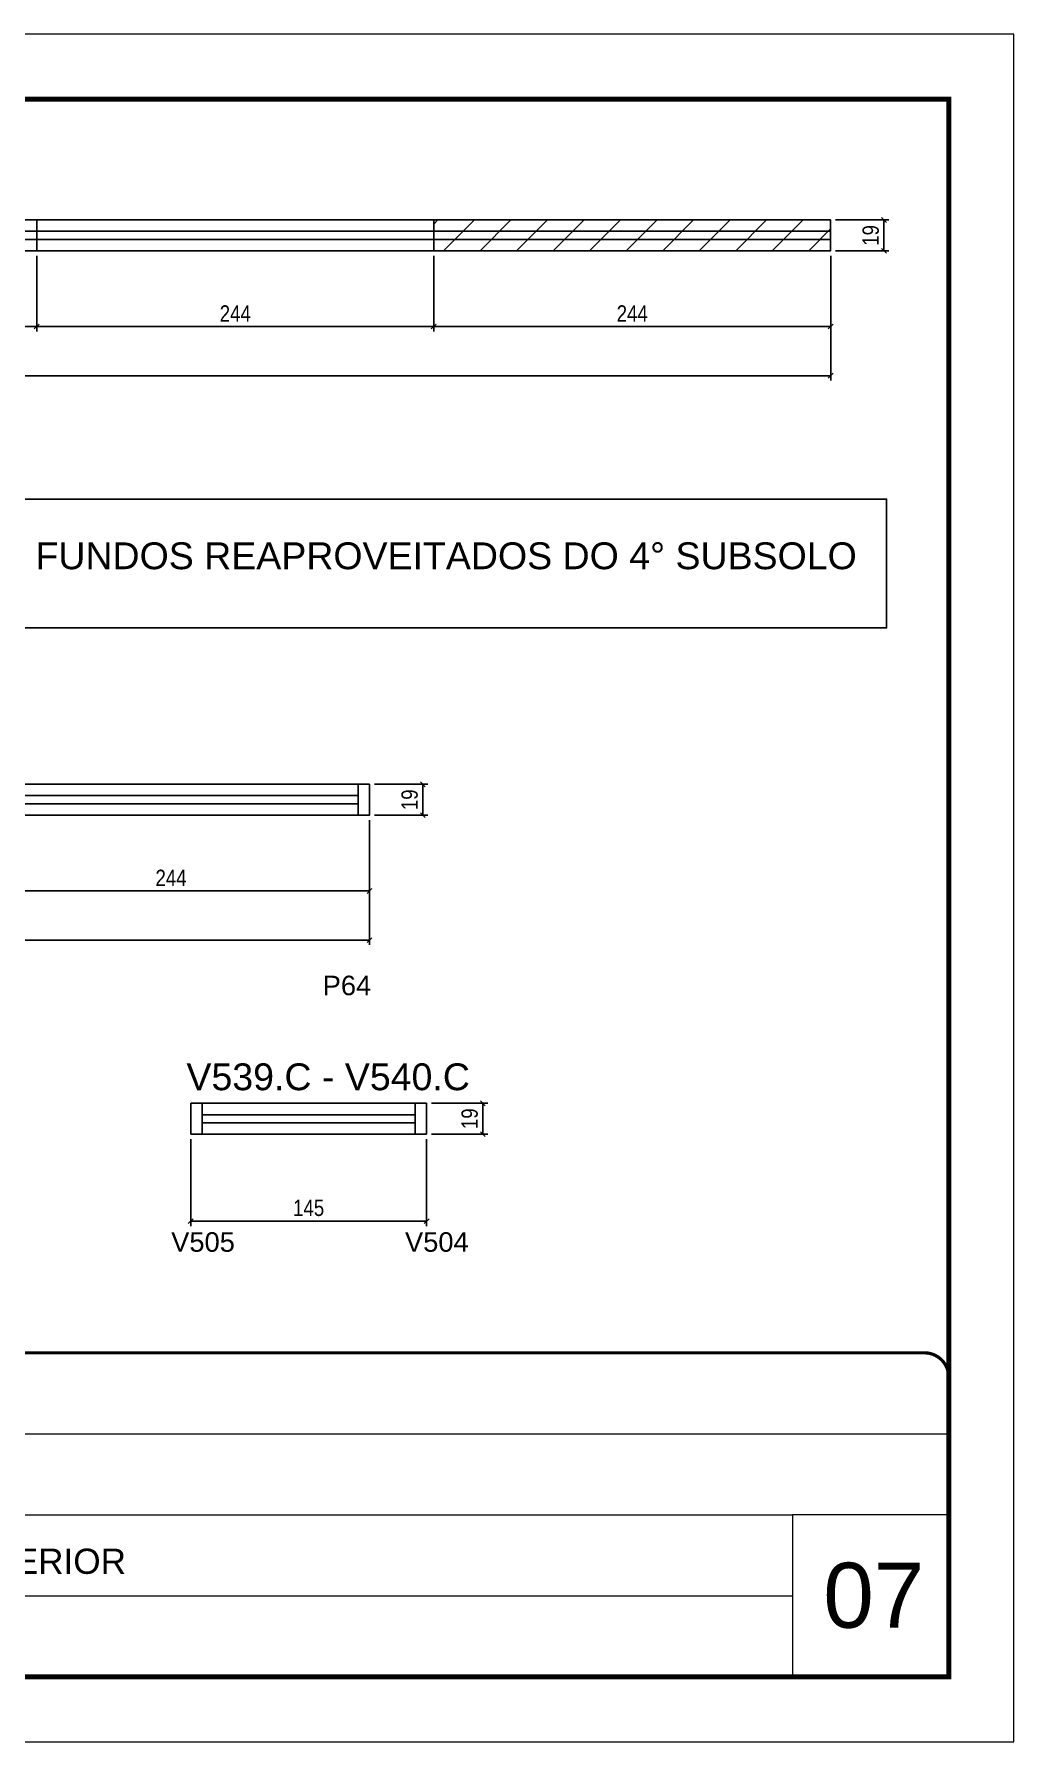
# Model space of a CAD drawing. Extents: x 1959 to 8212, y 2537 to 4735.
# Drawn here: x 6025 to 6627, y 2537 to 3587 of the extents above; entities that cross this region are included whole.
import ezdxf

# ---------------------------------------------------------------- set-up
doc = ezdxf.new("R2010")
doc.units = 0
doc.linetypes.add('CONTINUO', pattern=[0])
doc.linetypes.add('DASHED', pattern=[0.75, 0.5, -0.25])
for name, color, linetype in [('5', 5, 'Continuous'), ('COTA', 241, 'Continuous'), ('NOMENCLATURA', 7, 'Continuous'), ('Painéis', 200, 'Continuous'), ('SARR_2.2x7', 40, 'Continuous')]:
    doc.layers.add(name, color=color, linetype=linetype)
for name, color, linetype, lineweight in [('CARIMBO', 255, 'Continuous', 9), ('Folhas', 255, 'Continuous', 9), ('REAPROVEITAMENTO', 251, 'Continuous', 9), ('SARRAFO DE PRESSAO', 251, 'DASHED', 9)]:
    doc.layers.add(name, color=color, linetype=linetype, lineweight=lineweight)
doc.styles.add('ARIAL', font='arial.ttf')
doc.styles.add('COTA TECNICA', font='techl___.ttf', dxfattribs={"height": 10})
doc.styles.add('COTA TECNICA-50', font='techl___.ttf', dxfattribs={"height": 10})
doc.styles.get("Standard").update_dxf_attribs({"font": 'arial.ttf'})
doc.dimstyles.new('COTA PAINEL-50', dxfattribs={"dimtxt": 10, "dimasz": 3, "dimexe": 3, "dimexo": 3, "dimgap": 3, "dimtad": 1, "dimdec": 1, "dimzin": 12, "dimdsep": 46, "dimtxsty": 'COTA TECNICA-50', "dimblk1": 'OBLIQUE', "dimblk2": 'OBLIQUE', "dimsah": 1, "dimcen": 0.9, "dimclrd": 4, "dimclre": 4, "dimclrt": 240, "dimadec": 1, "dimazin": 3, "dimtfac": 1, "dimtdec": 1, "dimtmove": 0, "dimatfit": 3, "dimfxl": 1, "dimtolj": 1, "dimtzin": 12, "dimarcsym": 0})
doc.dimstyles.new('PAINEL', dxfattribs={"dimtxt": 10, "dimasz": 3, "dimexe": 3, "dimexo": 3, "dimgap": 3, "dimtad": 1, "dimdec": 1, "dimzin": 12, "dimdsep": 46, "dimtxsty": 'COTA TECNICA', "dimblk1": 'OBLIQUE', "dimblk2": 'OBLIQUE', "dimsah": 1, "dimcen": 0.9, "dimclrd": 4, "dimclre": 4, "dimclrt": 240, "dimadec": 1, "dimazin": 3, "dimtfac": 1, "dimtdec": 1, "dimtmove": 0, "dimatfit": 3, "dimfxl": 1, "dimtolj": 1, "dimtzin": 12, "dimarcsym": 0})

# ---------------------------------------------------------------- blocks, each defined once
blk = doc.blocks.new('9999999999')
at = {"color": 30, "linetype": 'CONTINUO'}
for p, q in [((98564.6, 34379.6), (99584, 34379.6)), ((98564.6, 34329.8), (99488, 34329.8)), ((99584, 34329.8), (99488, 34329.8)), ((99488, 34329.8), (99488, 34230.2)), ((98564.6, 34280), (99488, 34280))]:
    blk.add_line(p, q, dxfattribs=at)
at = {"color": 30, "linetype": 'CONTINUO', "const_width": 2}
blk.add_lwpolyline([(99584, 34230.2), (99584, 34414.4, 0.414214), (99569, 34429.4), (98229, 34429.4, 0.414214), (98214, 34414.4), (98214, 34245.2, 0.414214), (98229, 34230.2), (99584, 34230.2)], format="xyb", dxfattribs=at)
at = {"layer": 'Folhas'}
blk.add_lwpolyline([(98139, 34190.2), (99624, 34190.2), (99624, 35240.2), (98139, 35240.2)], close=True, dxfattribs=at)
at = {"layer": 'Folhas', "color": 30, "const_width": 3}
blk.add_lwpolyline([(98214, 34230.2), (99584, 34230.2), (99584, 35200.2), (98214, 35200.2)], close=True, dxfattribs=at)
at = {"color": 7, "linetype": 'Continuous', "ltscale": 5, "style": 'ARIAL'}
blk.add_text('1° SUBSOLO INFERIOR', height=15.483, dxfattribs=at).set_placement((98837.7, 34293.5))
blk = doc.blocks.new('_Oblique')
at = {"color": 0, "linetype": 'ByBlock', "lineweight": -2}
blk.add_line((-0.5, -0.5), (0.5, 0.5), dxfattribs=at)
blk = doc.blocks.new('*D30')
at = {"layer": 'COTA', "color": 4, "linetype": 'ByBlock', "lineweight": -2, "transparency": 16777216}
for p, q in [((6270.7, 3450.4), (6270.7, 3403.9)), ((6514.7, 3450.4), (6514.7, 3403.9)), ((6270.7, 3406.9), (6514.7, 3406.9))]:
    blk.add_line(p, q, dxfattribs=at)
at = {"layer": 'Defpoints', "color": 0, "linetype": 'ByBlock', "transparency": 16777216}
for p in [(6270.7, 3453.4), (6514.7, 3453.4), (6514.7, 3406.9)]:
    blk.add_point(p, dxfattribs=at)
at = {"layer": 'COTA', "color": 4, "linetype": 'ByBlock', "lineweight": -2, "transparency": 16777216, "xscale": 3, "yscale": 3, "zscale": 3, "rotation": 180}
blk.add_blockref('_Oblique', (6270.7, 3406.9), dxfattribs=at)
at = {"layer": 'COTA', "color": 4, "linetype": 'ByBlock', "lineweight": -2, "transparency": 16777216, "xscale": 3, "yscale": 3, "zscale": 3}
blk.add_blockref('_Oblique', (6514.7, 3406.9), dxfattribs=at)
at = {"layer": 'COTA', "color": 240, "linetype": 'ByBlock', "transparency": 16777216, "insert": (6392.7, 3414.9), "char_height": 10, "attachment_point": 5, "style": 'COTA TECNICA-50'}
blk.add_mtext('\\A1;244', dxfattribs=at)
blk = doc.blocks.new('*D31')
at = {"layer": 'COTA', "color": 4, "lineweight": -2, "transparency": 16777216}
for p, q in [((6517.7, 3472.4), (6550.4, 3472.4)), ((6547.4, 3453.4), (6547.4, 3472.4)), ((6517.7, 3453.4), (6550.4, 3453.4))]:
    blk.add_line(p, q, dxfattribs=at)
at = {"layer": 'Defpoints', "color": 0, "transparency": 16777216}
for p in [(6514.7, 3472.4), (6547.4, 3472.4), (6514.7, 3453.4)]:
    blk.add_point(p, dxfattribs=at)
at = {"layer": 'COTA', "color": 4, "lineweight": -2, "transparency": 16777216, "xscale": 3, "yscale": 3, "zscale": 3}
for p, rotation in [((6547.4, 3472.4), 90), ((6547.4, 3453.4), 270)]:
    blk.add_blockref('_Oblique', p, dxfattribs=dict(at, rotation=rotation))
at = {"layer": 'COTA', "color": 240, "transparency": 16777216, "insert": (6539.3, 3462.9), "char_height": 10, "attachment_point": 5, "rotation": 90, "style": 'COTA TECNICA'}
blk.add_mtext('\\A1;19', dxfattribs=at)
blk = doc.blocks.new('*D33')
at = {"layer": 'COTA', "color": 4, "lineweight": -2, "transparency": 16777216}
for p, q in [((5294.7, 3450.4), (5294.7, 3373.6)), ((6514.7, 3450.4), (6514.7, 3373.6)), ((6514.7, 3376.6), (5294.7, 3376.6))]:
    blk.add_line(p, q, dxfattribs=at)
at = {"layer": 'Defpoints', "color": 0, "transparency": 16777216}
for p in [(5294.7, 3453.4), (6514.7, 3453.4), (5294.7, 3376.6)]:
    blk.add_point(p, dxfattribs=at)
at = {"layer": 'COTA', "color": 4, "lineweight": -2, "transparency": 16777216, "xscale": 3, "yscale": 3, "zscale": 3, "rotation": 180}
blk.add_blockref('_Oblique', (5294.7, 3376.6), dxfattribs=at)
at = {"layer": 'COTA', "color": 4, "lineweight": -2, "transparency": 16777216, "xscale": 3, "yscale": 3, "zscale": 3}
blk.add_blockref('_Oblique', (6514.7, 3376.6), dxfattribs=at)
at = {"layer": 'COTA', "color": 240, "transparency": 16777216, "insert": (5904.7, 3384.7), "char_height": 10, "attachment_point": 5, "style": 'COTA TECNICA'}
blk.add_mtext('\\A1;1220', dxfattribs=at)
blk = doc.blocks.new('*D45')
at = {"layer": 'COTA', "color": 4, "linetype": 'ByBlock', "lineweight": -2, "transparency": 16777216}
for p, q in [((5987.2, 3103.4), (5987.2, 3056.8)), ((6231.2, 3103.4), (6231.2, 3056.8)), ((5987.2, 3059.8), (6231.2, 3059.8))]:
    blk.add_line(p, q, dxfattribs=at)
at = {"layer": 'Defpoints', "color": 0, "linetype": 'ByBlock', "transparency": 16777216}
for p in [(5987.2, 3106.4), (6231.2, 3106.4), (6231.2, 3059.8)]:
    blk.add_point(p, dxfattribs=at)
at = {"layer": 'COTA', "color": 4, "linetype": 'ByBlock', "lineweight": -2, "transparency": 16777216, "xscale": 3, "yscale": 3, "zscale": 3, "rotation": 180}
blk.add_blockref('_Oblique', (5987.2, 3059.8), dxfattribs=at)
at = {"layer": 'COTA', "color": 4, "linetype": 'ByBlock', "lineweight": -2, "transparency": 16777216, "xscale": 3, "yscale": 3, "zscale": 3}
blk.add_blockref('_Oblique', (6231.2, 3059.8), dxfattribs=at)
at = {"layer": 'COTA', "color": 240, "linetype": 'ByBlock', "transparency": 16777216, "insert": (6109.2, 3067.9), "char_height": 10, "attachment_point": 5, "style": 'COTA TECNICA-50'}
blk.add_mtext('\\A1;244', dxfattribs=at)
blk = doc.blocks.new('*D46')
at = {"layer": 'COTA', "color": 4, "lineweight": -2, "transparency": 16777216}
for p, q in [((6234.2, 3125.4), (6267, 3125.4)), ((6264, 3106.4), (6264, 3125.4)), ((6234.2, 3106.4), (6267, 3106.4))]:
    blk.add_line(p, q, dxfattribs=at)
at = {"layer": 'Defpoints', "color": 0, "transparency": 16777216}
for p in [(6231.2, 3125.4), (6264, 3125.4), (6231.2, 3106.4)]:
    blk.add_point(p, dxfattribs=at)
at = {"layer": 'COTA', "color": 4, "lineweight": -2, "transparency": 16777216, "xscale": 3, "yscale": 3, "zscale": 3}
for p, rotation in [((6264, 3125.4), 90), ((6264, 3106.4), 270)]:
    blk.add_blockref('_Oblique', p, dxfattribs=dict(at, rotation=rotation))
at = {"layer": 'COTA', "color": 240, "transparency": 16777216, "insert": (6255.9, 3115.9), "char_height": 10, "attachment_point": 5, "rotation": 90, "style": 'COTA TECNICA'}
blk.add_mtext('\\A1;19', dxfattribs=at)
blk = doc.blocks.new('*D49')
at = {"layer": 'COTA', "color": 4, "lineweight": -2, "transparency": 16777216}
for p, q in [((5659.7, 3103.4), (5659.7, 3026.6)), ((6231.2, 3103.4), (6231.2, 3026.6)), ((6231.2, 3029.6), (5659.7, 3029.6))]:
    blk.add_line(p, q, dxfattribs=at)
at = {"layer": 'Defpoints', "color": 0, "transparency": 16777216}
for p in [(5659.7, 3106.4), (6231.2, 3106.4), (5659.7, 3029.6)]:
    blk.add_point(p, dxfattribs=at)
at = {"layer": 'COTA', "color": 4, "lineweight": -2, "transparency": 16777216, "xscale": 3, "yscale": 3, "zscale": 3, "rotation": 180}
blk.add_blockref('_Oblique', (5659.7, 3029.6), dxfattribs=at)
at = {"layer": 'COTA', "color": 4, "lineweight": -2, "transparency": 16777216, "xscale": 3, "yscale": 3, "zscale": 3}
blk.add_blockref('_Oblique', (6231.2, 3029.6), dxfattribs=at)
at = {"layer": 'COTA', "color": 240, "transparency": 16777216, "insert": (5945.4, 3037.7), "char_height": 10, "attachment_point": 5, "style": 'COTA TECNICA'}
blk.add_mtext('\\A1;571.5', dxfattribs=at)
blk = doc.blocks.new('*D54')
at = {"layer": 'COTA', "color": 4, "lineweight": -2, "transparency": 16777216}
for p, q in [((6121.3, 2907.3), (6121.3, 2853.8)), ((6266.3, 2907.3), (6266.3, 2853.8)), ((6121.3, 2856.8), (6266.3, 2856.8))]:
    blk.add_line(p, q, dxfattribs=at)
at = {"layer": 'Defpoints', "color": 0, "transparency": 16777216}
for p in [(6121.3, 2910.3), (6266.3, 2910.3), (6266.3, 2856.8)]:
    blk.add_point(p, dxfattribs=at)
at = {"layer": 'COTA', "color": 4, "lineweight": -2, "transparency": 16777216, "xscale": 3, "yscale": 3, "zscale": 3, "rotation": 180}
blk.add_blockref('_Oblique', (6121.3, 2856.8), dxfattribs=at)
at = {"layer": 'COTA', "color": 4, "lineweight": -2, "transparency": 16777216, "xscale": 3, "yscale": 3, "zscale": 3}
blk.add_blockref('_Oblique', (6266.3, 2856.8), dxfattribs=at)
at = {"layer": 'COTA', "color": 240, "transparency": 16777216, "insert": (6193.8, 2864.9), "char_height": 10, "attachment_point": 5, "style": 'COTA TECNICA'}
blk.add_mtext('\\A1;145', dxfattribs=at)
blk = doc.blocks.new('*D55')
at = {"layer": 'COTA', "color": 4, "lineweight": -2, "transparency": 16777216}
for p, q in [((6269.3, 2929.3), (6303.9, 2929.3)), ((6300.9, 2910.3), (6300.9, 2929.3)), ((6269.3, 2910.3), (6303.9, 2910.3))]:
    blk.add_line(p, q, dxfattribs=at)
at = {"layer": 'Defpoints', "color": 0, "transparency": 16777216}
for p in [(6266.3, 2929.3), (6300.9, 2929.3), (6266.3, 2910.3)]:
    blk.add_point(p, dxfattribs=at)
at = {"layer": 'COTA', "color": 4, "lineweight": -2, "transparency": 16777216, "xscale": 3, "yscale": 3, "zscale": 3}
for p, rotation in [((6300.9, 2929.3), 90), ((6300.9, 2910.3), 270)]:
    blk.add_blockref('_Oblique', p, dxfattribs=dict(at, rotation=rotation))
at = {"layer": 'COTA', "color": 240, "transparency": 16777216, "insert": (6292.8, 2919.8), "char_height": 10, "attachment_point": 5, "rotation": 90, "style": 'COTA TECNICA'}
blk.add_mtext('\\A1;19', dxfattribs=at)
blk = doc.blocks.new('*D81')
at = {"layer": 'COTA', "color": 4, "lineweight": -2, "transparency": 16777216}
for p, q in [((5782.7, 3450.4), (5782.7, 3403.9)), ((6026.7, 3450.4), (6026.7, 3403.9)), ((5782.7, 3406.9), (6026.7, 3406.9))]:
    blk.add_line(p, q, dxfattribs=at)
at = {"layer": 'Defpoints', "color": 0, "transparency": 16777216}
for p in [(5782.7, 3453.4), (6026.7, 3453.4), (6026.7, 3406.9)]:
    blk.add_point(p, dxfattribs=at)
at = {"layer": 'COTA', "color": 4, "lineweight": -2, "transparency": 16777216, "xscale": 3, "yscale": 3, "zscale": 3, "rotation": 180}
blk.add_blockref('_Oblique', (5782.7, 3406.9), dxfattribs=at)
at = {"layer": 'COTA', "color": 4, "lineweight": -2, "transparency": 16777216, "xscale": 3, "yscale": 3, "zscale": 3}
blk.add_blockref('_Oblique', (6026.7, 3406.9), dxfattribs=at)
at = {"layer": 'COTA', "color": 240, "transparency": 16777216, "insert": (5904.7, 3414.9), "char_height": 10, "attachment_point": 5, "style": 'COTA TECNICA'}
blk.add_mtext('\\A1;244', dxfattribs=at)
blk = doc.blocks.new('*D82')
at = {"layer": 'COTA', "color": 4, "lineweight": -2, "transparency": 16777216}
for p, q in [((6026.7, 3450.4), (6026.7, 3403.9)), ((6270.7, 3450.4), (6270.7, 3403.9)), ((6026.7, 3406.9), (6270.7, 3406.9))]:
    blk.add_line(p, q, dxfattribs=at)
at = {"layer": 'Defpoints', "color": 0, "transparency": 16777216}
for p in [(6026.7, 3453.4), (6270.7, 3453.4), (6270.7, 3406.9)]:
    blk.add_point(p, dxfattribs=at)
at = {"layer": 'COTA', "color": 4, "lineweight": -2, "transparency": 16777216, "xscale": 3, "yscale": 3, "zscale": 3, "rotation": 180}
blk.add_blockref('_Oblique', (6026.7, 3406.9), dxfattribs=at)
at = {"layer": 'COTA', "color": 4, "lineweight": -2, "transparency": 16777216, "xscale": 3, "yscale": 3, "zscale": 3}
blk.add_blockref('_Oblique', (6270.7, 3406.9), dxfattribs=at)
at = {"layer": 'COTA', "color": 240, "transparency": 16777216, "insert": (6148.7, 3414.9), "char_height": 10, "attachment_point": 5, "style": 'COTA TECNICA'}
blk.add_mtext('\\A1;244', dxfattribs=at)

msp = doc.modelspace()

# ---------------------------------------------------------------- hatches: boundary and pattern name
at = {"layer": 'REAPROVEITAMENTO'}
h = msp.add_hatch(dxfattribs=at)
h.set_pattern_fill('ANSI31', color=256, scale=5)
h.set_pattern_definition([(45, (219, 0), (-11.22532, 11.22532), [])])
h.paths.add_polyline_path([(6270.67, 3472.44), (6270.67, 3453.44), (6514.67, 3453.44), (6514.67, 3472.44)])

# ---------------------------------------------------------------- linework, layer by layer
at = {"layer": 'NOMENCLATURA', "linetype": 'Continuous'}
msp.add_lwpolyline([(6009.15, 3300.73), (6549.09, 3300.73), (6549.09, 3221.56), (6009.15, 3221.56)], close=True, dxfattribs=at)
at = {"layer": 'Painéis', "linetype": 'ByBlock'}
for p, q in [((6026.67, 3453.44), (6026.67, 3472.44)), ((6270.67, 3453.44), (6270.67, 3472.44))]:
    msp.add_line(p, q, dxfattribs=at)
at = {"layer": 'Painéis'}
for p, q in [((6121.3, 2910.26), (6121.3, 2929.26)), ((6121.3, 2929.26), (6266.3, 2929.26)), ((6266.3, 2929.26), (6266.3, 2910.26)), ((6266.3, 2910.26), (6121.3, 2910.26))]:
    msp.add_line(p, q, dxfattribs=at)
at = {"layer": 'Painéis', "linetype": 'ByBlock'}
for points in [[(5294.67, 3472.44), (6514.67, 3472.44), (6514.67, 3453.44), (5294.67, 3453.44)], [(5659.68, 3125.42), (6231.18, 3125.42), (6231.18, 3106.42), (5659.68, 3106.42)]]:
    msp.add_lwpolyline(points, close=True, dxfattribs=at)
at = {"layer": 'SARR_2.2x7', "linetype": 'Continuous'}
for p, q in [((6270.67, 3465.44), (5782.67, 3465.44)), ((6514.67, 3465.44), (6270.67, 3465.44)), ((5782.67, 3460.44), (6270.67, 3460.44)), ((6270.67, 3460.44), (6514.67, 3460.44)), ((6224.18, 3125.42), (6224.18, 3106.42)), ((6224.18, 3118.42), (5987.18, 3118.42)), ((5987.18, 3113.42), (6224.18, 3113.42)), ((6128.3, 2929.26), (6128.3, 2910.26)), ((6259.3, 2922.26), (6128.3, 2922.26)), ((6259.3, 2929.26), (6259.3, 2910.26)), ((6128.3, 2917.26), (6259.3, 2917.26))]:
    msp.add_line(p, q, dxfattribs=at)

# ---------------------------------------------------------------- block references
at = {"layer": 'SARRAFO DE PRESSAO', "color": 6, "linetype": 'ByBlock'}
msp.add_blockref('9999999999', (-92996.71, -31653.56), dxfattribs=at)

# ---------------------------------------------------------------- texts
at = {"layer": '5', "linetype": 'Continuous'}
for s, p in [('P64', (6202.44, 2995.72)), ('V505', (6109.32, 2837.98)), ('V504', (6253.04, 2837.98))]:
    msp.add_text(s, height=12, rotation=359.99996, dxfattribs=at).set_placement(p)
at = {"layer": 'CARIMBO', "style": 'ARIAL'}
msp.add_text('07', height=40, dxfattribs=at).set_placement((6510.13, 2606.79))
at = {"layer": 'NOMENCLATURA', "linetype": 'Continuous'}
for s, p in [('FUNDOS REAPROVEITADOS DO 4° SUBSOLO', (6025.89, 3257.66)), ('V539.C - V540.C', (6118.7, 2937.31))]:
    msp.add_text(s, height=16.5, dxfattribs=at).set_placement(p)

# ---------------------------------------------------------------- dimensions: what is measured, and where the dimension line sits
at = {"layer": 'COTA'}
for base, p1, p2, picture, middle in [((6547.44, 3472.44), (6514.67, 3453.44), (6514.67, 3472.44), '*D31', (6539.35, 3462.94)), ((6263.95, 3125.42), (6231.18, 3106.42), (6231.18, 3125.42), '*D46', (6255.86, 3115.92)), ((6300.93, 2929.26), (6266.3, 2910.26), (6266.3, 2929.26), '*D55', (6292.84, 2919.76))]:
    dim = msp.add_linear_dim(base=base, p1=p1, p2=p2, angle=90, dimstyle='PAINEL', dxfattribs=at)
    dim.commit()
    dim.dimension.update_dxf_attribs({"geometry": picture, "text_midpoint": middle})
for base, p1, p2, picture, middle in [((5294.67, 3376.6), (6514.67, 3453.44), (5294.67, 3453.44), '*D33', (5904.67, 3384.71)), ((6026.67, 3406.86), (5782.67, 3453.44), (6026.67, 3453.44), '*D81', (5904.67, 3414.93)), ((5659.68, 3029.59), (6231.18, 3106.42), (5659.68, 3106.42), '*D49', (5945.43, 3037.7)), ((6266.3, 2856.76), (6121.3, 2910.26), (6266.3, 2910.26), '*D54', (6193.8, 2864.87))]:
    dim = msp.add_linear_dim(base=base, p1=p1, p2=p2, dimstyle='PAINEL', dxfattribs=at)
    dim.commit()
    dim.dimension.update_dxf_attribs({"geometry": picture, "text_midpoint": middle})
dim = msp.add_linear_dim(base=(6270.67, 3406.86), p1=(6026.67, 3453.44), p2=(6270.67, 3453.44), dimstyle='PAINEL', override={"dimtmove": 1}, dxfattribs=at)
dim.commit()
dim.dimension.update_dxf_attribs({"geometry": '*D82', "text_midpoint": (6148.67, 3414.93)})
at = {"layer": 'COTA', "color": 1, "linetype": 'ByBlock'}
for base, p1, p2, picture, middle in [((6514.67, 3406.86), (6270.67, 3453.44), (6514.67, 3453.44), '*D30', (6392.67, 3414.93)), ((6231.18, 3059.84), (5987.18, 3106.42), (6231.18, 3106.42), '*D45', (6109.18, 3067.92))]:
    dim = msp.add_linear_dim(base=base, p1=p1, p2=p2, dimstyle='COTA PAINEL-50', override={"dimarcsym": 1}, dxfattribs=at)
    dim.commit()
    dim.dimension.update_dxf_attribs({"geometry": picture, "text_midpoint": middle})

doc.saveas('drawing.dxf')
